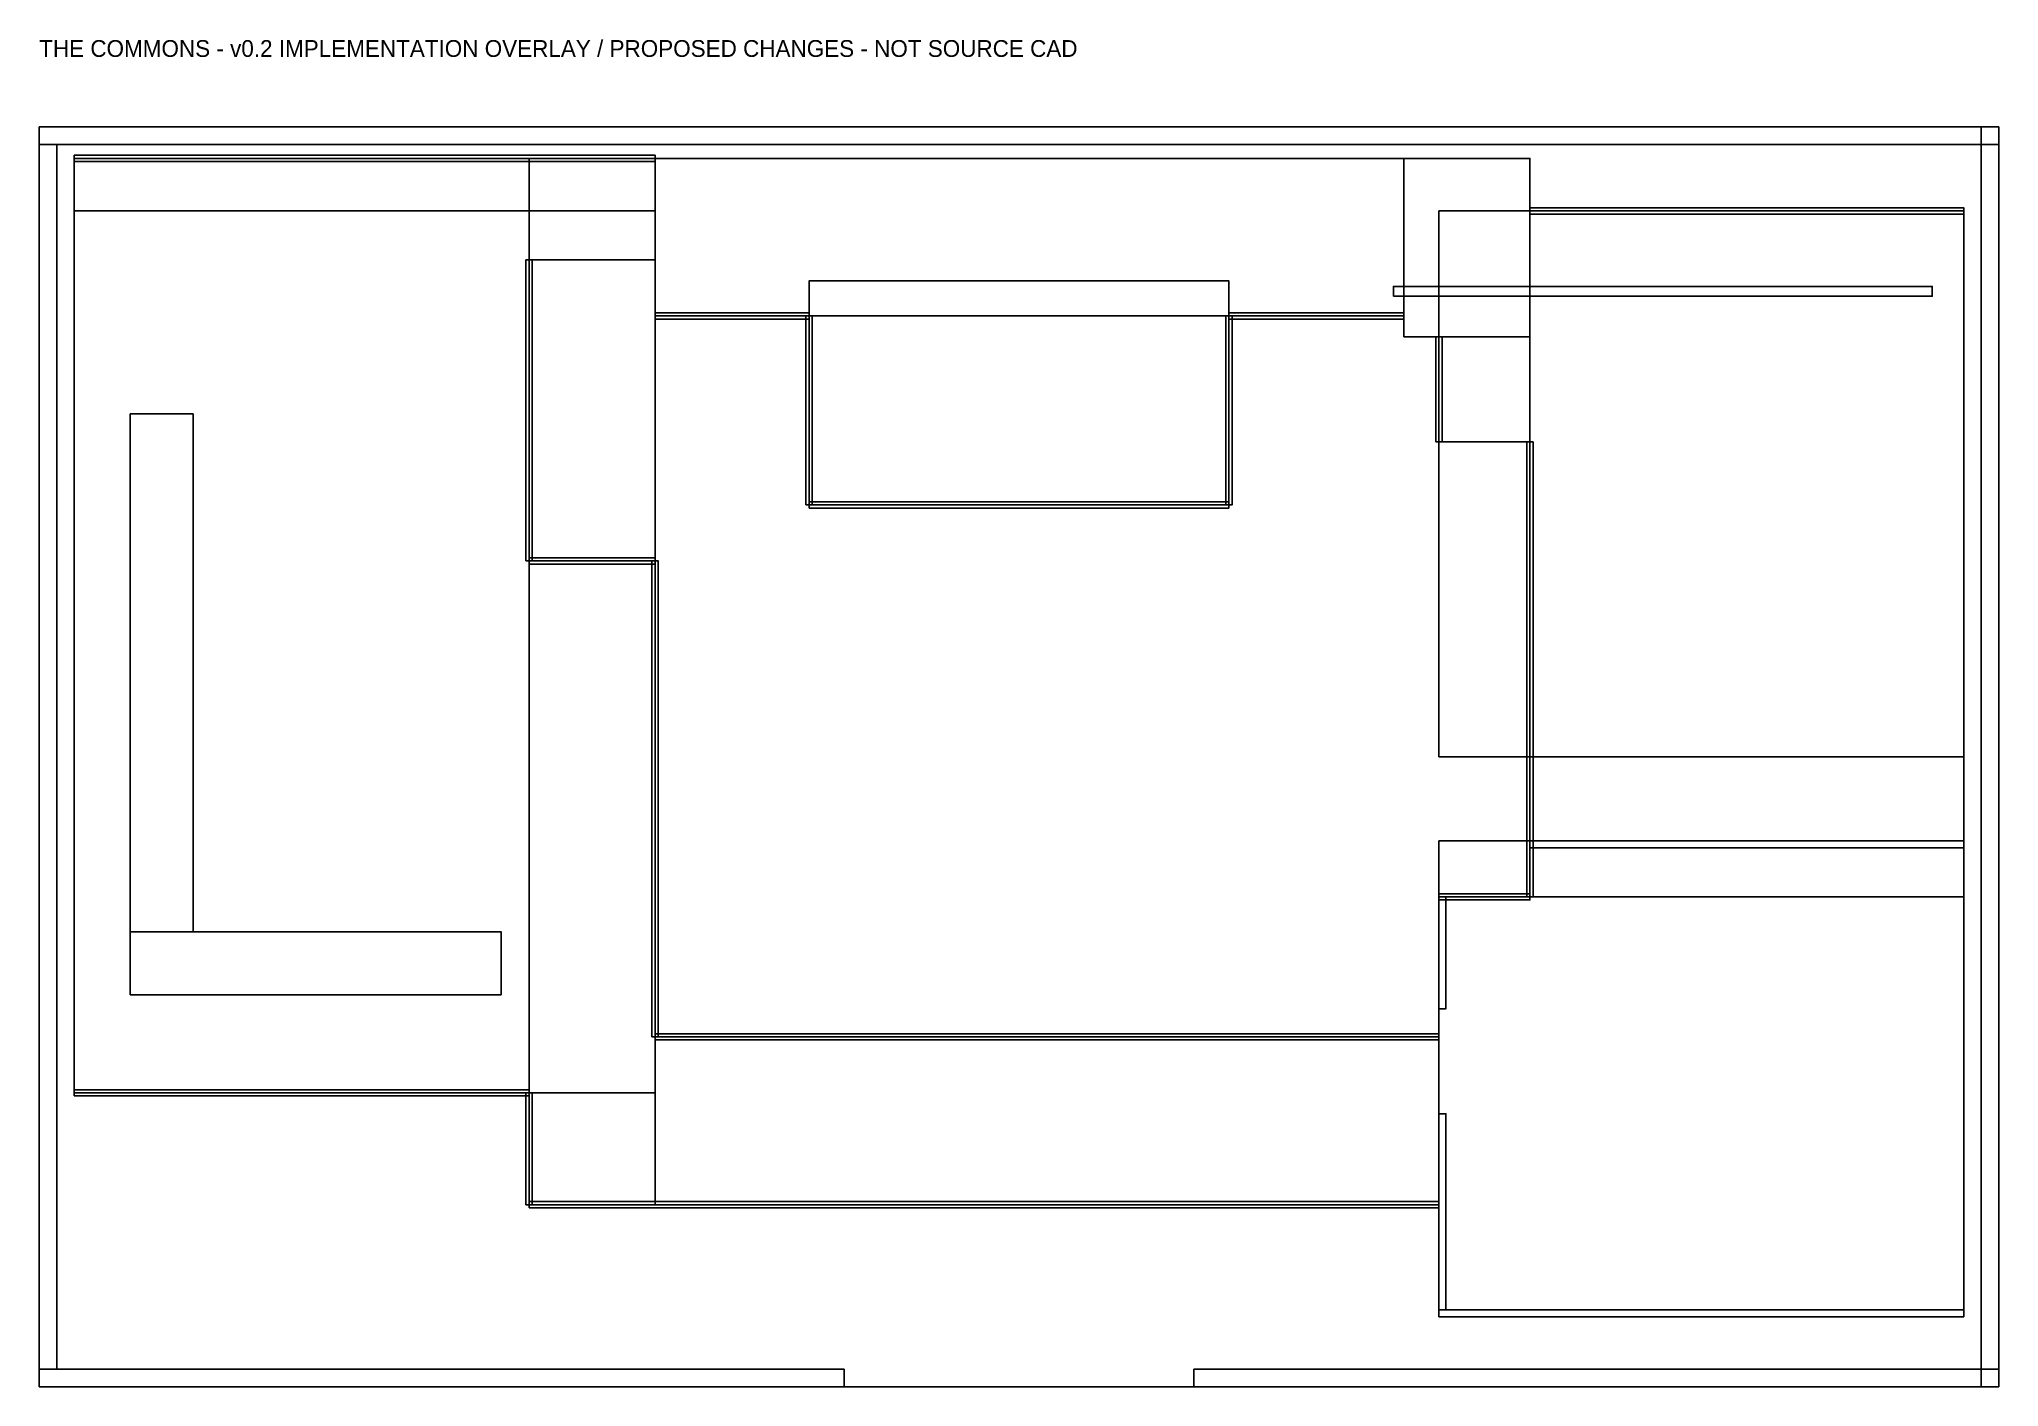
# Model space of a CAD drawing. Header units: millimetres. Extents: x 0 to 28000, y 0 to 19253.
import ezdxf

# ---------------------------------------------------------------- set-up
doc = ezdxf.new("R2010")
doc.units = ezdxf.units.MM
for name, color, linetype in [('IMPL_COLLIDER', 8, 'Continuous'), ('IMPL_FLOOR_2F', 4, 'Continuous'), ('IMPL_GUARD', 3, 'Continuous'), ('NOTES', 2, 'Continuous'), ('SOURCE_ZONE', 7, 'Continuous')]:
    doc.layers.add(name, color=color, linetype=linetype)

msp = doc.modelspace()

# ---------------------------------------------------------------- linework, layer by layer
at = {"layer": 'IMPL_COLLIDER'}
for points in [[(0, 0), (28000, 0), (28000, 18000), (0, 18000)], [(0, 17750), (28000, 17750), (28000, 18000), (0, 18000)], [(27750, 0), (28000, 0), (28000, 18000), (27750, 18000)], [(0, 250), (250, 250), (250, 17750), (0, 17750)], [(19350, 15580), (27050, 15580), (27050, 15720), (19350, 15720)], [(1300, 6500), (2200, 6500), (2200, 13900), (1300, 13900)], [(21300, 7700), (27500, 7700), (27500, 7800), (21300, 7800)], [(20000, 5400), (20100, 5400), (20100, 7000), (20000, 7000)], [(1300, 5600), (6600, 5600), (6600, 6500), (1300, 6500)], [(20000, 1100), (20100, 1100), (20100, 3900), (20000, 3900)], [(20000, 1000), (27500, 1000), (27500, 1100), (20000, 1100)], [(0, 0), (11500, 0), (11500, 250), (0, 250)], [(16500, 0), (28000, 0), (28000, 250), (16500, 250)]]:
    msp.add_lwpolyline(points, close=True, dxfattribs=at)
at = {"layer": 'IMPL_FLOOR_2F'}
for points in [[(500, 16800), (7000, 16800), (7000, 17550), (500, 17550)], [(7000, 16100), (8800, 16100), (8800, 17550), (7000, 17550)], [(8800, 15300), (19500, 15300), (19500, 17550), (8800, 17550)], [(19500, 15000), (21300, 15000), (21300, 17550), (19500, 17550)], [(500, 4200), (7000, 4200), (7000, 16800), (500, 16800)], [(21300, 9000), (27500, 9000), (27500, 16800), (21300, 16800)], [(11000, 12600), (17000, 12600), (17000, 15300), (11000, 15300)], [(20000, 13500), (21300, 13500), (21300, 15000), (20000, 15000)], [(7000, 4200), (8800, 4200), (8800, 11800), (7000, 11800)], [(21300, 7800), (27500, 7800), (27500, 9000), (21300, 9000)], [(21300, 7000), (27500, 7000), (27500, 7800), (21300, 7800)], [(20000, 1000), (27500, 1000), (27500, 7000), (20000, 7000)], [(8800, 2600), (20000, 2600), (20000, 5000), (8800, 5000)], [(7000, 2600), (8800, 2600), (8800, 4200), (7000, 4200)]]:
    msp.add_lwpolyline(points, close=True, dxfattribs=at)
at = {"layer": 'IMPL_GUARD'}
for points in [[(500, 17505), (8800, 17505), (8800, 17595), (500, 17595)], [(21300, 16755), (27500, 16755), (27500, 16845), (21300, 16845)], [(6955, 11800), (7045, 11800), (7045, 16100), (6955, 16100)], [(8800, 15255), (11000, 15255), (11000, 15345), (8800, 15345)], [(10955, 12600), (11045, 12600), (11045, 15300), (10955, 15300)], [(16955, 12600), (17045, 12600), (17045, 15300), (16955, 15300)], [(17000, 15255), (19500, 15255), (19500, 15345), (17000, 15345)], [(19955, 13500), (20045, 13500), (20045, 15000), (19955, 15000)], [(21255, 7000), (21345, 7000), (21345, 13500), (21255, 13500)], [(11000, 12555), (17000, 12555), (17000, 12645), (11000, 12645)], [(7000, 11755), (8800, 11755), (8800, 11845), (7000, 11845)], [(8755, 5000), (8845, 5000), (8845, 11800), (8755, 11800)], [(20000, 6955), (21300, 6955), (21300, 7045), (20000, 7045)], [(8800, 4955), (20000, 4955), (20000, 5045), (8800, 5045)], [(500, 4155), (7000, 4155), (7000, 4245), (500, 4245)], [(6955, 2600), (7045, 2600), (7045, 4200), (6955, 4200)], [(7000, 2555), (20000, 2555), (20000, 2645), (7000, 2645)]]:
    msp.add_lwpolyline(points, close=True, dxfattribs=at)
at = {"layer": 'SOURCE_ZONE'}
for points in [[(8800, 15300), (19500, 15300), (19500, 17550), (8800, 17550)], [(500, 4200), (8800, 4200), (8800, 16800), (500, 16800)], [(20000, 9000), (27500, 9000), (27500, 16800), (20000, 16800)], [(11000, 12600), (17000, 12600), (17000, 15800), (11000, 15800)], [(20000, 1000), (27500, 1000), (27500, 7800), (20000, 7800)], [(8800, 2600), (20000, 2600), (20000, 5000), (8800, 5000)]]:
    msp.add_lwpolyline(points, close=True, dxfattribs=at)

# ---------------------------------------------------------------- texts
at = {"layer": 'NOTES'}
msp.add_text('THE COMMONS - v0.2 IMPLEMENTATION OVERLAY / PROPOSED CHANGES - NOT SOURCE CAD', height=240, dxfattribs=at).set_placement((0, 19000))

doc.saveas('drawing.dxf')
